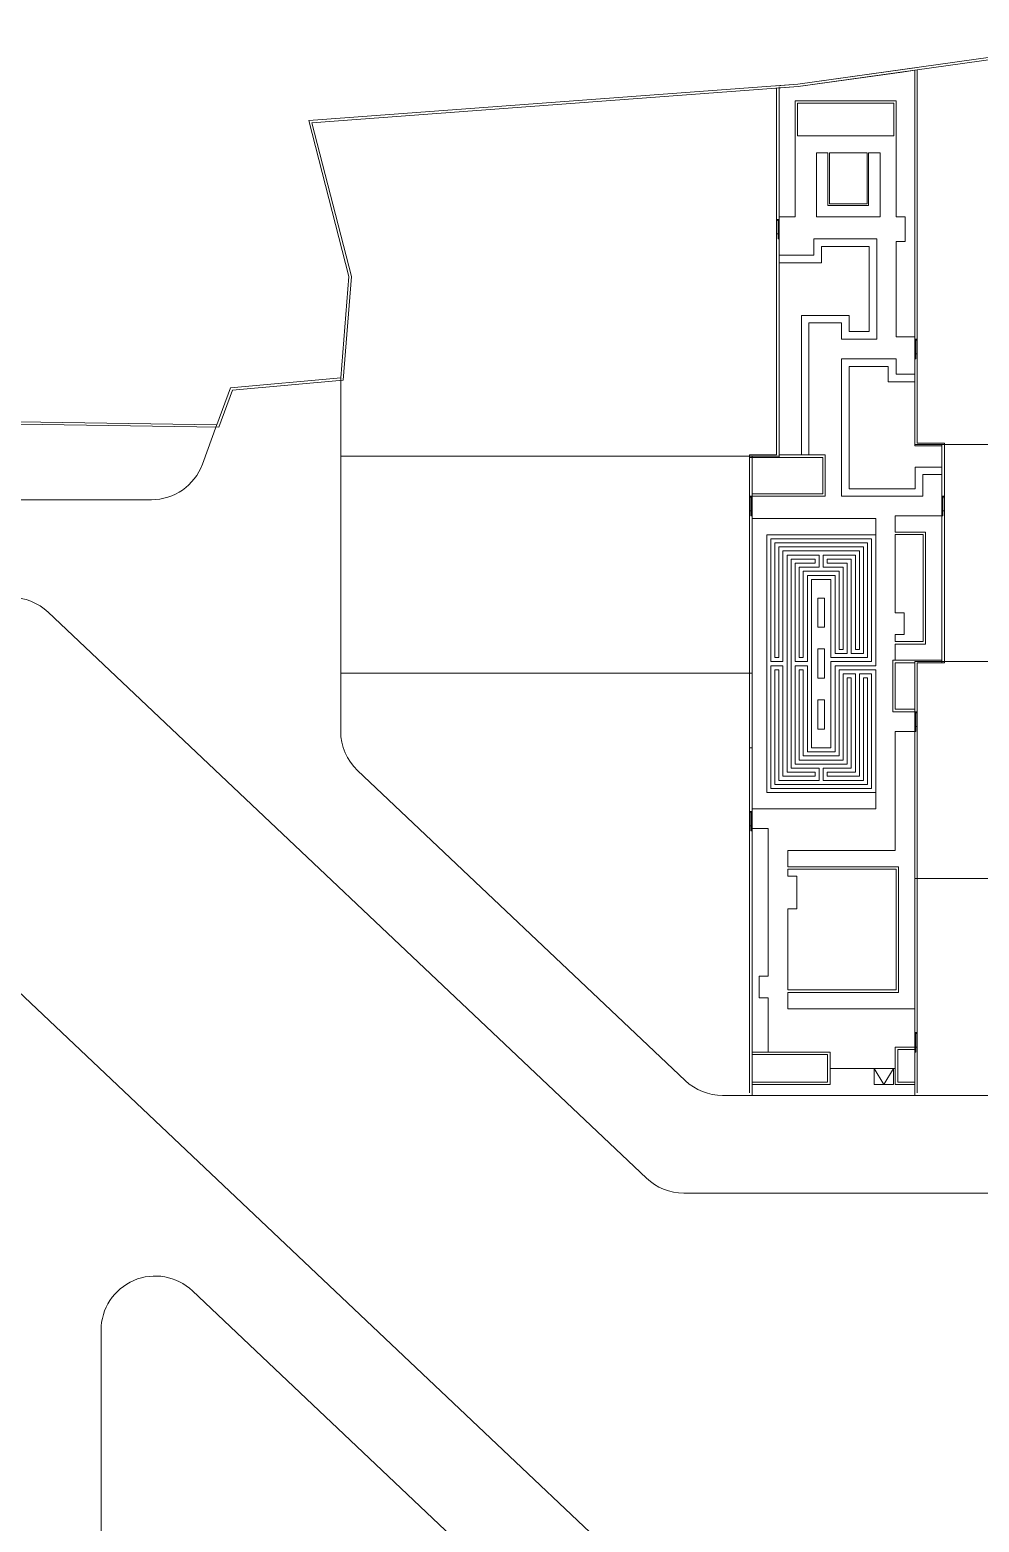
# Model space of a CAD drawing. Header units: metres. Extents: x 5205117 to 5948571, y 646915 to 1143748.
# Drawn here: x 5511480 to 5598979, y 999340 to 1136897 of the extents above; entities that cross this region are included whole.
import ezdxf

# ---------------------------------------------------------------- set-up
doc = ezdxf.new("R2010")
doc.units = ezdxf.units.M
doc.header["$MEASUREMENT"] = 0
doc.linetypes.add('CONTINOUS', pattern=[0])
doc.linetypes.add('DASHED', pattern=[0.75, 0.5, -0.25])
doc.layers.get('0').update_dxf_attribs({"color": 1, "linetype": 'DASHED', "lineweight": 30})
for name, color, linetype, lineweight in [('A-Door', 3, 'Continuous', 15), ('A-Elevation 1', 4, 'Continuous', 13), ('A-Elevation 2', 163, 'Continuous', 9), ('A-Elevation 3', 251, 'Continuous', 5), ('A-Plot', 7, 'CONTINOUS', 5), ('L-Elevation 3', 67, 'Continuous', 5), ('PLOT', 7, 'Continuous', 5), ('road', 7, 'Continuous', 9)]:
    doc.layers.add(name, color=color, linetype=linetype, lineweight=lineweight)

# ---------------------------------------------------------------- blocks, each defined once
blk = doc.blocks.new('A$C7DF671ED')
at = {"layer": 'A-Door'}
for p, q in [((-8, 1699), (-9, 1698)), ((-9, 1698), (-9, 1697)), ((-9, 1697), (-9, 1696)), ((-9, 1696), (-9, 1695)), ((-9, 1695), (-9, 1693)), ((-9, 1693), (-8, 1693)), ((-7, 1700), (-8, 1699)), ((-7, 1698), (-8, 1698)), ((-8, 1698), (-8, 1698)), ((-8, 1698), (-8, 1697)), ((-8, 1697), (-8, 1697)), ((-8, 1697), (-8, 1697)), ((-8, 1697), (-8, 1697)), ((-8, 1697), (-8, 1696)), ((-8, 1696), (-8, 1696)), ((-8, 1696), (-8, 1695)), ((-8, 1696), (-8, 1696)), ((-8, 1696), (-8, 1696)), ((-8, 1696), (-8, 1696)), ((-8, 1695), (-8, 1695)), ((-8, 1695), (-8, 1695)), ((-8, 1695), (-8, 1695)), ((-8, 1695), (-8, 1694)), ((-8, 1694), (-8, 1694)), ((-8, 1694), (-8, 1694)), ((-7, 1694), (-8, 1694)), ((-8, 1693), (-7, 1692)), ((-6, 1700), (-7, 1700)), ((-6, 1699), (-7, 1699)), ((-7, 1699), (-7, 1698)), ((-7, 1698), (-7, 1698)), ((-7, 1698), (-7, 1698)), ((-7, 1698), (-7, 1698)), ((-7, 1698), (-7, 1698)), ((-7, 1694), (-7, 1693)), ((-7, 1694), (-7, 1694)), ((-7, 1693), (-7, 1693)), ((-7, 1693), (-7, 1693)), ((-7, 1693), (-7, 1693)), ((-7, 1693), (-7, 1693)), ((-7, 1693), (-6, 1693)), ((-7, 1692), (-6, 1691)), ((-5, 1700), (-6, 1700)), ((-6, 1699), (-6, 1699)), ((-5, 1699), (-6, 1699)), ((-6, 1699), (-6, 1699)), ((-6, 1699), (-6, 1699)), ((-6, 1699), (-6, 1699)), ((-6, 1693), (-6, 1692)), ((-6, 1693), (-6, 1693)), ((-6, 1693), (-6, 1693)), ((-6, 1693), (-6, 1693)), ((-6, 1692), (-5, 1692)), ((-6, 1691), (-5, 1691)), ((-5, 1738), (0, 1738)), ((-5, 1738), (-5, 1733)), ((-5, 1733), (0, 1733)), ((-5, 1733), (-5, 1723)), ((-5, 1723), (0, 1723)), ((-5, 1723), (-5, 1718)), ((-5, 1718), (0, 1718)), ((-5, 1709), (-5, 1718)), ((-5, 1709), (0, 1709)), ((-5, 1709), (-5, 1700)), ((-5, 1700), (0, 1700)), ((-3, 1700), (-5, 1700)), ((-4, 1699), (-5, 1699)), ((-5, 1699), (-5, 1699)), ((-5, 1699), (-5, 1699)), ((-5, 1699), (-5, 1699)), ((-5, 1692), (-5, 1692)), ((-5, 1692), (-5, 1692)), ((-5, 1692), (-5, 1692)), ((-5, 1692), (-4, 1692)), ((-5, 1691), (-3, 1691)), ((-5, 1691), (-5, 1683)), ((0, 1691), (-5, 1691)), ((0, 1683), (-5, 1683)), ((-5, 1683), (-5, 1674)), ((0, 1674), (-5, 1674)), ((-5, 1674), (-5, 1668)), ((0, 1668), (-5, 1668)), ((-5, 1668), (-5, 1659)), ((0, 1659), (-5, 1659)), ((-5, 1659), (-5, 1654)), ((0, 1654), (-5, 1654)), ((-4, 1699), (-4, 1699)), ((-4, 1699), (-4, 1699)), ((-4, 1699), (-4, 1699)), ((-3, 1699), (-4, 1699)), ((-4, 1699), (-4, 1699)), ((-4, 1692), (-3, 1693)), ((-4, 1692), (-4, 1692)), ((-4, 1692), (-4, 1692)), ((-4, 1692), (-4, 1692)), ((-2, 1700), (-3, 1700)), ((-3, 1699), (-3, 1699)), ((-3, 1699), (-3, 1699)), ((-2, 1698), (-3, 1699)), ((-3, 1699), (-3, 1699)), ((-3, 1699), (-3, 1699)), ((-3, 1693), (-3, 1693)), ((-3, 1693), (-3, 1693)), ((-3, 1693), (-3, 1693)), ((-3, 1693), (-3, 1693)), ((-3, 1693), (-2, 1693)), ((-3, 1691), (-2, 1692)), ((-1, 1699), (-2, 1700)), ((-2, 1697), (-2, 1698)), ((-2, 1698), (-2, 1698)), ((-2, 1698), (-2, 1698)), ((-2, 1698), (-2, 1698)), ((-2, 1698), (-2, 1698)), ((-2, 1698), (-2, 1698)), ((-1, 1697), (-2, 1697)), ((-2, 1694), (-1, 1695)), ((-2, 1693), (-2, 1694)), ((-2, 1694), (-2, 1694)), ((-2, 1694), (-2, 1694)), ((-2, 1694), (-2, 1694)), ((-2, 1694), (-2, 1694)), ((-2, 1692), (-1, 1693)), ((-2, 1693), (-2, 1693)), ((-2, 1693), (-2, 1693)), ((-1, 1698), (-1, 1699)), ((0, 1697), (-1, 1698)), ((-1, 1696), (-1, 1697)), ((-1, 1697), (-1, 1697)), ((-1, 1697), (-1, 1697)), ((-1, 1697), (-1, 1697)), ((-1, 1696), (-1, 1696)), ((-1, 1696), (-1, 1696)), ((-1, 1695), (-1, 1696)), ((-1, 1696), (-1, 1696)), ((-1, 1693), (0, 1695)), ((-1, 1695), (-1, 1695)), ((-1, 1695), (-1, 1695)), ((-1, 1695), (-1, 1695)), ((-1, 1695), (-1, 1695)), ((-1, 1693), (-1, 1693)), ((0, 1800), (74, 1800)), ((0, 1738), (0, 1800)), ((0, 1738), (0, 1733)), ((0, 1723), (0, 1733)), ((0, 1718), (0, 1723)), ((0, 1709), (0, 1718)), ((0, 1700), (0, 1709)), ((74, 1700), (0, 1700)), ((0, 1696), (0, 1700)), ((0, 1696), (0, 1697)), ((0, 1695), (0, 1696)), ((0, 1693), (0, 1696)), ((0, 1691), (0, 1693)), ((0, 1691), (74, 1691)), ((0, 1683), (0, 1691)), ((0, 1683), (0, 1674)), ((0, 1668), (0, 1674)), ((0, 1659), (0, 1668)), ((0, 1654), (0, 1659)), ((0, 1654), (0, 109)), ((74, 1700), (74, 1800)), ((74, 1691), (74, 165)), ((0, 109), (74, 109)), ((0, 0), (0, 100)), ((0, 100), (74, 100)), ((74, 0), (0, 0)), ((81, 165), (74, 165)), ((74, 165), (74, 156)), ((81, 156), (74, 156)), ((74, 118), (74, 156)), ((74, 118), (75, 118)), ((74, 118), (74, 118)), ((74, 118), (74, 118)), ((74, 118), (74, 118)), ((74, 118), (74, 118)), ((74, 118), (74, 118)), ((75, 118), (74, 118)), ((74, 118), (74, 112)), ((81, 112), (74, 112)), ((74, 109), (74, 112)), ((78, 102), (74, 109)), ((74, 109), (74, 109)), ((74, 109), (74, 109)), ((74, 67), (74, 100)), ((74, 67), (79, 67)), ((74, 39), (74, 67)), ((74, 0), (74, 39)), ((74, 39), (79, 39)), ((81, 118), (75, 118)), ((81, 95), (78, 102)), ((82, 113), (79, 118)), ((79, 67), (79, 60)), ((79, 60), (91, 60)), ((79, 48), (79, 56)), ((92, 56), (79, 56)), ((79, 55), (79, 55)), ((79, 55), (79, 55)), ((79, 51), (79, 55)), ((79, 51), (79, 55)), ((79, 55), (79, 55)), ((81, 55), (79, 55)), ((79, 51), (79, 51)), ((79, 51), (79, 51)), ((79, 51), (79, 51)), ((79, 51), (80, 51)), ((93, 48), (79, 48)), ((79, 39), (79, 45)), ((79, 45), (93, 45)), ((80, 51), (81, 51)), ((80, 51), (80, 51)), ((80, 51), (80, 51)), ((81, 165), (81, 156)), ((81, 156), (81, 123)), ((86, 125), (81, 123)), ((81, 123), (81, 118)), ((81, 112), (81, 118)), ((84, 88), (81, 95)), ((81, 55), (82, 55)), ((81, 55), (81, 55)), ((81, 51), (82, 51)), ((81, 51), (81, 51)), ((81, 51), (81, 51)), ((86, 106), (82, 113)), ((82, 55), (83, 55)), ((82, 55), (82, 55)), ((82, 51), (82, 51)), ((82, 51), (83, 51)), ((83, 55), (84, 55)), ((83, 51), (84, 51)), ((87, 81), (84, 88)), ((84, 55), (86, 55)), ((84, 55), (84, 55)), ((84, 51), (86, 51)), ((84, 51), (84, 51)), ((90, 118), (86, 125)), ((89, 99), (86, 106)), ((86, 55), (87, 55)), ((86, 55), (86, 55)), ((86, 51), (86, 51)), ((86, 51), (87, 51)), ((89, 73), (87, 81)), ((87, 55), (88, 55)), ((87, 51), (88, 51)), ((88, 55), (89, 55)), ((88, 55), (88, 55)), ((88, 51), (89, 51)), ((88, 51), (88, 51)), ((92, 91), (89, 99)), ((90, 66), (89, 73)), ((89, 55), (89, 51)), ((89, 55), (90, 55)), ((89, 51), (90, 51)), ((89, 12), (90, 17)), ((89, 12), (90, 8)), ((94, 110), (90, 118)), ((91, 60), (90, 66)), ((90, 55), (91, 55)), ((90, 55), (90, 55)), ((90, 55), (90, 55)), ((91, 51), (90, 51)), ((90, 51), (90, 51)), ((90, 51), (90, 51)), ((90, 17), (92, 20)), ((92, 5), (90, 8)), ((91, 60), (110, 60)), ((91, 55), (91, 55)), ((92, 55), (91, 55)), ((92, 51), (91, 51)), ((91, 51), (91, 51)), ((95, 83), (92, 91)), ((92, 56), (93, 56)), ((92, 55), (92, 56)), ((92, 55), (92, 55)), ((94, 55), (92, 55)), ((92, 55), (92, 55)), ((93, 51), (92, 55)), ((92, 51), (92, 51)), ((93, 51), (92, 51)), ((92, 20), (94, 22)), ((95, 2), (92, 5)), ((93, 56), (94, 56)), ((93, 50), (93, 51)), ((94, 51), (93, 51)), ((93, 48), (93, 50)), ((93, 48), (111, 48)), ((93, 43), (93, 45)), ((93, 45), (112, 45)), ((94, 35), (93, 43)), ((98, 102), (94, 110)), ((94, 56), (95, 56)), ((94, 51), (94, 55)), ((95, 55), (94, 55)), ((94, 55), (94, 55)), ((94, 55), (94, 55)), ((94, 55), (94, 55)), ((95, 51), (94, 51)), ((94, 51), (94, 51)), ((94, 51), (94, 51)), ((94, 51), (94, 51)), ((94, 22), (94, 35)), ((94, 22), (95, 23)), ((94, 17), (94, 22)), ((112, 17), (94, 17)), ((97, 75), (95, 83)), ((95, 56), (96, 56)), ((97, 55), (95, 55)), ((97, 51), (95, 51)), ((95, 23), (98, 25)), ((98, 0), (95, 2)), ((96, 56), (96, 56)), ((96, 56), (96, 56)), ((96, 56), (96, 56)), ((97, 56), (96, 56)), ((99, 68), (97, 75)), ((97, 56), (99, 56)), ((97, 55), (97, 55)), ((98, 55), (97, 55)), ((97, 55), (97, 55)), ((97, 51), (97, 51)), ((98, 51), (97, 51)), ((97, 51), (97, 51)), ((101, 94), (98, 102)), ((98, 55), (98, 55)), ((99, 55), (98, 55)), ((98, 51), (98, 51)), ((98, 51), (99, 51)), ((103, 26), (98, 25)), ((101, 60), (99, 68)), ((99, 56), (99, 56)), ((102, 56), (99, 56)), ((100, 55), (99, 55)), ((99, 51), (100, 51)), ((100, 55), (100, 51)), ((100, 55), (100, 55)), ((100, 55), (100, 55)), ((100, 55), (100, 55)), ((100, 55), (100, 55)), ((100, 55), (111, 55)), ((100, 51), (100, 51)), ((100, 51), (100, 51)), ((100, 51), (100, 51)), ((100, 51), (100, 51)), ((111, 51), (100, 51)), ((104, 86), (101, 94)), ((102, 51), (101, 56)), ((102, 56), (103, 56)), ((102, 48), (102, 51)), ((102, 43), (102, 45)), ((103, 35), (102, 43)), ((103, 56), (111, 56)), ((103, 35), (103, 17)), ((107, 25), (103, 26)), ((107, 78), (104, 86)), ((109, 69), (107, 78)), ((111, 23), (107, 25)), ((107, 0), (111, 2)), ((110, 61), (109, 69)), ((110, 60), (110, 61)), ((110, 60), (163, 60)), ((111, 55), (111, 56)), ((111, 56), (163, 56)), ((113, 55), (111, 55)), ((111, 55), (111, 55)), ((111, 52), (111, 55)), ((111, 51), (111, 52)), ((113, 51), (111, 51)), ((111, 51), (111, 51)), ((111, 48), (111, 51)), ((111, 48), (163, 48)), ((112, 22), (111, 23)), ((111, 2), (114, 5)), ((112, 44), (112, 45)), ((112, 45), (163, 45)), ((112, 35), (112, 44)), ((112, 22), (112, 35)), ((114, 20), (112, 22)), ((112, 21), (112, 22)), ((112, 17), (112, 19)), ((115, 55), (113, 55)), ((115, 51), (113, 51)), ((115, 17), (114, 20)), ((114, 5), (115, 8)), ((115, 55), (115, 55)), ((115, 55), (115, 51)), ((115, 55), (115, 55)), ((115, 55), (115, 55)), ((115, 55), (115, 55)), ((116, 55), (115, 55)), ((115, 51), (115, 51)), ((116, 51), (115, 51)), ((115, 51), (115, 51)), ((115, 51), (115, 51)), ((115, 51), (115, 51)), ((115, 17), (116, 12)), ((115, 8), (116, 12)), ((116, 55), (116, 55)), ((116, 55), (116, 51)), ((116, 55), (116, 55)), ((116, 55), (116, 55)), ((117, 55), (116, 55)), ((116, 51), (116, 51)), ((116, 51), (116, 51)), ((116, 51), (116, 51)), ((117, 51), (116, 51)), ((141, 55), (117, 55)), ((117, 51), (149, 51)), ((141, 55), (141, 55)), ((149, 55), (141, 55)), ((149, 55), (149, 51)), ((153, 55), (149, 55)), ((157, 51), (149, 51)), ((153, 55), (153, 55)), ((157, 55), (153, 55)), ((157, 51), (157, 55)), ((157, 55), (163, 55)), ((157, 51), (163, 51)), ((163, 60), (163, 60)), ((163, 60), (164, 60)), ((163, 60), (163, 60)), ((163, 56), (163, 55)), ((163, 55), (163, 51)), ((163, 55), (166, 55)), ((163, 51), (163, 48)), ((163, 51), (166, 51)), ((163, 45), (163, 45)), ((163, 45), (163, 45)), ((163, 45), (164, 45)), ((164, 60), (164, 59)), ((164, 59), (165, 59)), ((164, 59), (164, 59)), ((164, 45), (165, 46)), ((164, 45), (164, 45)), ((164, 45), (164, 45)), ((165, 59), (165, 59)), ((165, 59), (165, 58)), ((165, 58), (165, 58)), ((165, 58), (165, 58)), ((165, 58), (166, 57)), ((165, 47), (166, 47)), ((165, 46), (165, 47)), ((165, 47), (165, 47)), ((165, 46), (165, 46)), ((165, 46), (165, 46)), ((166, 57), (166, 57)), ((166, 57), (166, 55)), ((166, 55), (166, 51)), ((166, 55), (167, 55)), ((166, 51), (166, 48)), ((166, 51), (167, 51)), ((166, 48), (166, 47)), ((167, 55), (167, 55)), ((167, 55), (167, 51)), ((167, 55), (167, 55)), ((167, 55), (167, 55)), ((171, 55), (167, 55)), ((167, 51), (167, 51)), ((167, 51), (167, 51)), ((167, 51), (167, 51)), ((167, 51), (176, 51)), ((172, 55), (171, 55)), ((172, 55), (173, 55)), ((173, 55), (173, 55)), ((175, 55), (173, 55)), ((176, 55), (175, 55)), ((175, 55), (175, 55)), ((176, 55), (176, 51)), ((178, 55), (176, 55)), ((176, 55), (176, 55)), ((178, 51), (176, 51)), ((178, 55), (179, 55)), ((179, 51), (178, 51)), ((179, 55), (180, 55)), ((180, 51), (179, 51)), ((180, 55), (180, 55)), ((180, 55), (180, 55)), ((180, 55), (181, 55)), ((180, 51), (180, 51)), ((180, 51), (180, 51)), ((181, 51), (180, 51)), ((181, 55), (181, 55)), ((181, 51), (181, 55)), ((181, 51), (181, 51)), ((98, 0), (103, -1)), ((107, 0), (103, -1))]:
    blk.add_line(p, q, dxfattribs=at)
blk = doc.blocks.new('A$C22990b9c')
at = {"layer": 'A-Elevation 1', "ltscale": 5}
blk.add_line((32060, 230), (32060, 0), dxfattribs=at)
at = {"layer": 'A-Elevation 1', "ltscale": 0.5}
for p, q in [((58820, 0), (58820, 230)), ((58820, -2500), (59050, -2500)), ((40115, -17500), (39885, -17500))]:
    blk.add_line(p, q, dxfattribs=at)
for points in [[(0, 0), (1000, 0), (1000, -7200), (4000, -7200), (4000, 0), (24850, 0), (24850, 230), (230, 230)], [(0, -15000), (1000, -15000), (1000, -13200), (4460, -13200), (4460, -15230), (230, -15230)], [(40115, -17500), (53890, -17500), (53890, -17730), (39885, -17730), (39885, -15230), (35365, -15230), (35365, -12970), (40115, -12970), (40115, -17500)]]:
    blk.add_lwpolyline(points, dxfattribs=at)
for points in [[(3770, 0), (3770, -6970), (1230, -6970), (1230, 0)], [(55230, 230), (59050, 230), (59050, -2270), (79420, -2270), (79420, -2500), (59050, -2500), (59050, -6750), (55230, -6750), (55230, 230)], [(58820, 0), (58820, -6520), (55460, -6520), (55460, 0), (58820, 0)], [(39885, -15000), (39885, -13200), (35595, -13200), (35595, -15000)]]:
    blk.add_lwpolyline(points, close=True, dxfattribs=at)
at = {"layer": 'A-Elevation 1', "ltscale": 5}
for points in [[(53890, 0), (26190, 0), (26190, 230), (53890, 230)], [(1230, -15000), (4230, -15000), (4230, -13430), (1230, -13430)], [(34025, -15230), (5800, -15230), (5800, -15000), (34025, -15000)], [(68370, -15230), (60115, -15230), (60115, -17730), (55230, -17730), (55230, -17500), (59885, -17500), (59885, -15000), (68370, -15000)]]:
    blk.add_lwpolyline(points, close=True, dxfattribs=at)
for points in [[(92866, -2500), (80760, -2500), (80760, -2270), (92849, -2270)], [(94534, -15230), (94337, -13823), (92997, -4252), (92849, -2270)], [(94767, -15230), (93225, -4227), (93080, -2270)], [(4460, -15000), (4460, -15000), (4460, -15074)], [(94534, -15230), (69710, -15230), (69710, -15000), (94502, -15000)]]:
    blk.add_lwpolyline(points, dxfattribs=at)
at = {"layer": 'A-Elevation 2', "ltscale": 5}
for points in [[(59050, -4550), (71910, -4550), (71910, -8950), (70410, -8950), (70410, -10800), (78260, -10800), (78260, -6400), (76760, -6400), (76760, -2500)], [(59050, -5250), (71210, -5250), (71210, -8250), (69710, -8250), (69710, -11500), (78960, -11500), (78960, -5700), (77460, -5700), (77460, -2500)], [(57230, -17500), (57230, -15750), (55230, -15750), (55230, -8250), (67910, -8250), (67910, -13300), (66490, -13300), (66490, -15000)], [(57930, -17500), (57930, -15050), (55930, -15050), (55930, -8950), (67210, -8950), (67210, -12550), (65790, -12550), (65790, -15000)]]:
    blk.add_lwpolyline(points, dxfattribs=at)
for points in [[(36457, -6075), (36457, -6675), (33757, -6675), (33757, -6075)], [(41157, -6675), (38457, -6675), (38457, -6075), (41157, -6075)], [(43157, -6075), (43157, -6675), (45857, -6675), (45857, -6075)]]:
    blk.add_lwpolyline(points, close=True, dxfattribs=at)
at = {"layer": 'A-Elevation 3', "ltscale": 5}
for p, q in [((26190, 230), (24850, 230)), ((26190, 0), (24850, 0)), ((55230, 230), (53890, 230)), ((55230, 0), (53890, 0)), ((80760, -2270), (79420, -2270)), ((80760, -2500), (79420, -2500)), ((2500, -7200), (2500, -13200)), ((86880, -7130), (86880, -10600)), ((5800, -15000), (4460, -15000)), ((35365, -15000), (34025, -15000)), ((69710, -15000), (68370, -15000)), ((5800, -15230), (4460, -15230)), ((35365, -15230), (34025, -15230)), ((69710, -15230), (68370, -15230)), ((55230, -17500), (53890, -17500)), ((55230, -17730), (53890, -17730))]:
    blk.add_line(p, q, dxfattribs=at)
at = {"layer": 'A-Elevation 3', "ltscale": 5, "flags": 128}
for points in [[(24620, 0), (24620, -1500), (11000, -1500)], [(9000, -1500), (9000, -670), (11000, -670), (11000, -1500)], [(9000, -1500), (4000, -1500)], [(17210, -3300), (17210, -4130), (20210, -4130), (20210, -3300)], [(42495, -13200), (42495, -14030), (44495, -14030), (44495, -13200)], [(78730, -13300), (78730, -14130), (80990, -14130), (80990, -13300)]]:
    blk.add_lwpolyline(points, dxfattribs=at)
at = {"layer": 'A-Elevation 3', "ltscale": 5}
for points in [[(80990, -13300), (91690, -13300), (91690, -3970), (80990, -3970), (80990, -2500)], [(33565, -15000), (33565, -13200), (22590, -13200), (22590, -3300), (21090, -3300), (21090, -13500), (9500, -13500), (9500, -3300), (8000, -3300), (8000, -15000)], [(17210, -3300), (9730, -3300), (9730, -13270), (20860, -13270), (20860, -3300), (20210, -3300)], [(86880, -7130), (82190, -7130), (82190, -10600), (86880, -10600)], [(2500, -13050), (1000, -13050), (1000, -11250), (2500, -11250), (1000, -12150), (2500, -13050)], [(40115, -13200), (41615, -13200), (41615, -16000), (51930, -16000), (51930, -13200), (53430, -13200), (53430, -17500)], [(41845, -13200), (42495, -13200)], [(44495, -13200), (51700, -13200), (51700, -15770), (41845, -15770), (41845, -13200)], [(69940, -15000), (69940, -13300), (78730, -13300)]]:
    blk.add_lwpolyline(points, dxfattribs=at)
for points in [[(88460, -4200), (88460, -13070), (91460, -13070), (91460, -4200)], [(86880, -11800), (80990, -11800), (80990, -5930), (86880, -5930), (86880, -6980), (82040, -6980), (82040, -10750), (86880, -10750)]]:
    blk.add_lwpolyline(points, close=True, dxfattribs=at)
at = {"layer": 'L-Elevation 3', "ltscale": 5}
for points in [[(53195, 0), (53195, -11400), (51695, -11400), (51695, -1350), (27920, -1350), (27920, -11400), (26420, -11400), (26420, 0)], [(27920, -11400), (39245, -11400), (39245, -8025), (31295, -8025), (31295, -4725), (39245, -4725), (39245, -4350), (30920, -4350), (30920, -8400), (38870, -8400), (38870, -9525), (29795, -9525), (29795, -6937), (29420, -6937), (29420, -9900), (38870, -9900), (38870, -11025), (28295, -11025), (28295, -1725), (39620, -1725), (39620, -2850), (29420, -2850), (29420, -5812), (29795, -5812), (29795, -3225), (49820, -3225), (49820, -6187), (48695, -6187), (48695, -4350), (40370, -4350), (40370, -4725), (48320, -4725), (48320, -8025), (41120, -8025), (41120, -8400), (48695, -8400), (48695, -6562), (49820, -6562), (49820, -9525), (41120, -9525), (41120, -9900), (50195, -9900), (50195, -2850), (39995, -2850), (39995, -1725), (51320, -1725), (51320, -11025), (39995, -11025), (39995, -7275), (32045, -7275), (32045, -5475), (47570, -5475), (47570, -7275), (40370, -7275), (40370, -10650), (50945, -10650), (50945, -2100), (40370, -2100), (40370, -2475), (50570, -2475), (50570, -10275), (40745, -10275), (40745, -9150), (49445, -9150), (49445, -6937), (49070, -6937), (49070, -8775), (40745, -8775), (40745, -7650), (47945, -7650), (47945, -5100), (39995, -5100), (39995, -3975), (49070, -3975), (49070, -5812), (49445, -5812), (49445, -3600), (30170, -3600), (30170, -6187), (29045, -6187), (29045, -2475), (39245, -2475), (39245, -2100), (28670, -2100), (28670, -10650), (38495, -10650), (38495, -10275), (29045, -10275), (29045, -6562), (30170, -6562), (30170, -9150), (38495, -9150), (38495, -8775), (30545, -8775), (30545, -3975), (39620, -3975), (39620, -5100), (31670, -5100), (31670, -7650), (39620, -7650), (39620, -11400), (51695, -11400)]]:
    blk.add_lwpolyline(points, dxfattribs=at)
at = {"layer": 'A-Door', "ltscale": 5, "rotation": 90}
for p in [(26190, 25), (55230, 25), (80760, -2475)]:
    blk.add_blockref('A$C7DF671ED', p, dxfattribs=at)
at = {"layer": 'A-Door', "ltscale": 5, "xscale": -1.000000000000006, "rotation": 90}
for p in [(5800, -15025), (35365, -15025), (69710, -15025), (55230, -17525)]:
    blk.add_blockref('A$C7DF671ED', p, dxfattribs=at)

msp = doc.modelspace()

# ---------------------------------------------------------------- linework, layer by layer
at = {"layer": 'A-Plot'}
for points in [[(5617985, 1136896.8), (5582273.5, 1131894.1), (5537188.5, 1128534.6), (5540889.7, 1114149.1), (5540148.8, 1104830.9), (5529980.1, 1103911), (5528725, 1100501.7), (5492226.2, 1101050.9), (5491290.9, 1100947.9), (5463583.3, 1100644.3), (5458413.1, 1100339.8), (5439586.9, 1099230.8), (5408411.6, 1096412.9), (5385093.3, 1095027.1)], [(5617856.1, 1136646.5), (5582298, 1131665.3), (5537479.7, 1128325.6), (5541122, 1114169.2), (5540362.7, 1104619.3), (5530145.7, 1103695), (5528884.6, 1100269.3), (5492237.1, 1100820.7), (5491304.8, 1100718.1), (5463591.3, 1100414.4), (5458426.6, 1100110.2), (5439604, 1099001.4), (5408428.8, 1096183.5), (5385099.7, 1094797.1)]]:
    msp.add_lwpolyline(points, dxfattribs=at)
at = {"layer": 'PLOT', "ltscale": 0.5}
for p, q in [((5593045.1, 1098668.7), (5632977.6, 1098668.7)), ((5540130.7, 1097602.6), (5578045.1, 1097602.6)), ((5593045.1, 1078668.7), (5633021.8, 1078668.7)), ((5540130.7, 1077602.6), (5578045.1, 1077602.6)), ((5593045.1, 1058668.7), (5633021.8, 1058668.7))]:
    msp.add_line(p, q, dxfattribs=at)
at = {"layer": 'road', "ltscale": 0.5}
for p, q in [((5540130.7, 1072246), (5540130.7, 1104833.5)), ((5527379.3, 1096853.1), (5528724, 1100505.9)), ((5571894.5, 1040036.9), (5541694.1, 1068614.2)), ((5628021.8, 1038668.7), (5575331.1, 1038668.7)), ((5628608.3, 924017.8), (5526476.8, 1020660.3)), ((5518040.2, 1017028.5), (5518040.2, 891125.3))]:
    msp.add_line(p, q, dxfattribs=at)
for points in [[(5593045.1, 1133175.2), (5593045.1, 1098668.7), (5595545.1, 1098668.7), (5595545.1, 1078668.7), (5593045.1, 1078668.7), (5593045.1, 1038668.7)], [(5578045.1, 1038668.7), (5578045.1, 1097602.6), (5580545.1, 1097602.6), (5580545.1, 1131633.9)], [(5522687.1, 1093580.4), (5387204.9, 1093580.4), (5281514.1, 1107019.2)]]:
    msp.add_lwpolyline(points, dxfattribs=at)
msp.add_lwpolyline([(5481142.6, 1075948.6), (5637608.3, 927892.1, -0.20609731), (5639171.8, 924260.3), (5639171.8, 891125.3, 0.41421356), (5644171.8, 886125.3), (5684664.9, 886125.3, -0.19174713), (5688101.5, 884757), (5728539.2, 846492.6, 0.658241), (5736975.8, 850124.4), (5736975.8, 863720.1, 0.20609731), (5735412.4, 867351.9), (5634585.2, 962760.1, -0.20609731), (5633021.8, 966391.9), (5633021.8, 1024668.7, 0.41421356), (5628021.8, 1029668.7), (5571747.9, 1029668.7, -0.19174713), (5568311.4, 1031036.9), (5513172.6, 1083212.2, 0.19174713), (5509736, 1084580.4), (5484579.2, 1084580.4, 0.67820836)], format="xyb", close=True, dxfattribs=at)
for centre, start, end in [((5522687.1, 1098580.4), 270, 339.790103), ((5545130.7, 1072246), 180, 226.581795), ((5575331.1, 1043668.7), 226.581795, 270), ((5523040.2, 1017028.5), 46.581795, 180)]:
    msp.add_arc(centre, 5000, start, end, dxfattribs=at)

# ---------------------------------------------------------------- block references
at = {"ltscale": 5, "rotation": 90}
msp.add_blockref('A$C22990b9c', (5578045.1, 1038668.7), dxfattribs=at)

doc.saveas('drawing.dxf')
